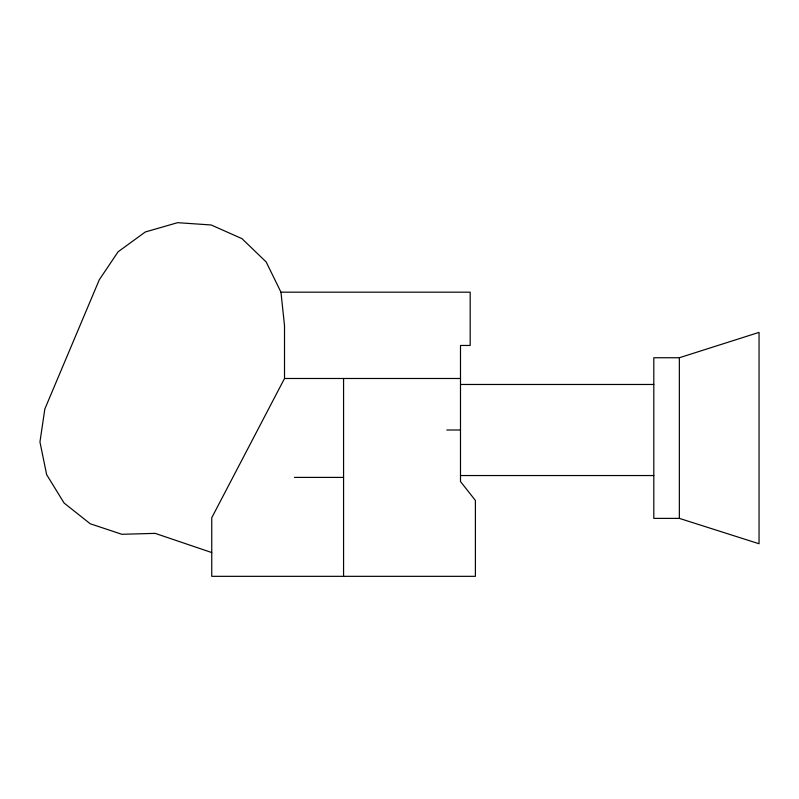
<?xml version="1.0" encoding="UTF-8"?>
<svg xmlns="http://www.w3.org/2000/svg" width="799" height="799" viewBox="0 0 799 799"><rect width="100%" height="100%" fill="white"/><g stroke="black" fill="none" stroke-linecap="round" stroke-linejoin="round"><path stroke-width="1.2" d="M280.958 292.174L284.514 325.632L284.514 378.486L211.745 517.762L211.745 576.329L475.395 576.329L475.395 500.434L460.494 481.527L460.494 345.458L470.182 345.458L470.182 292.174L280.958 292.174L266.167 261.952L241.927 238.621L211.176 224.978L177.608 222.671L145.278 231.99L118.092 251.805L99.316 279.72L44.834 408.998L39.95 441.977L46.642 474.636L64.1 503.04L90.227 523.764L121.857 534.291L155.176 533.372L211.745 552.548M679.35 357.742L759.05 332.384L759.05 543.749L679.35 518.381L653.802 518.381L653.802 357.742L679.35 357.742L679.35 518.381M284.514 378.486L460.494 378.486M460.494 384.469L653.802 384.469M446.761 430.002L460.494 430.002M460.494 475.545L653.802 475.545M294.402 477.403L343.57 477.403M343.57 378.486L343.57 576.329"/></g></svg>
